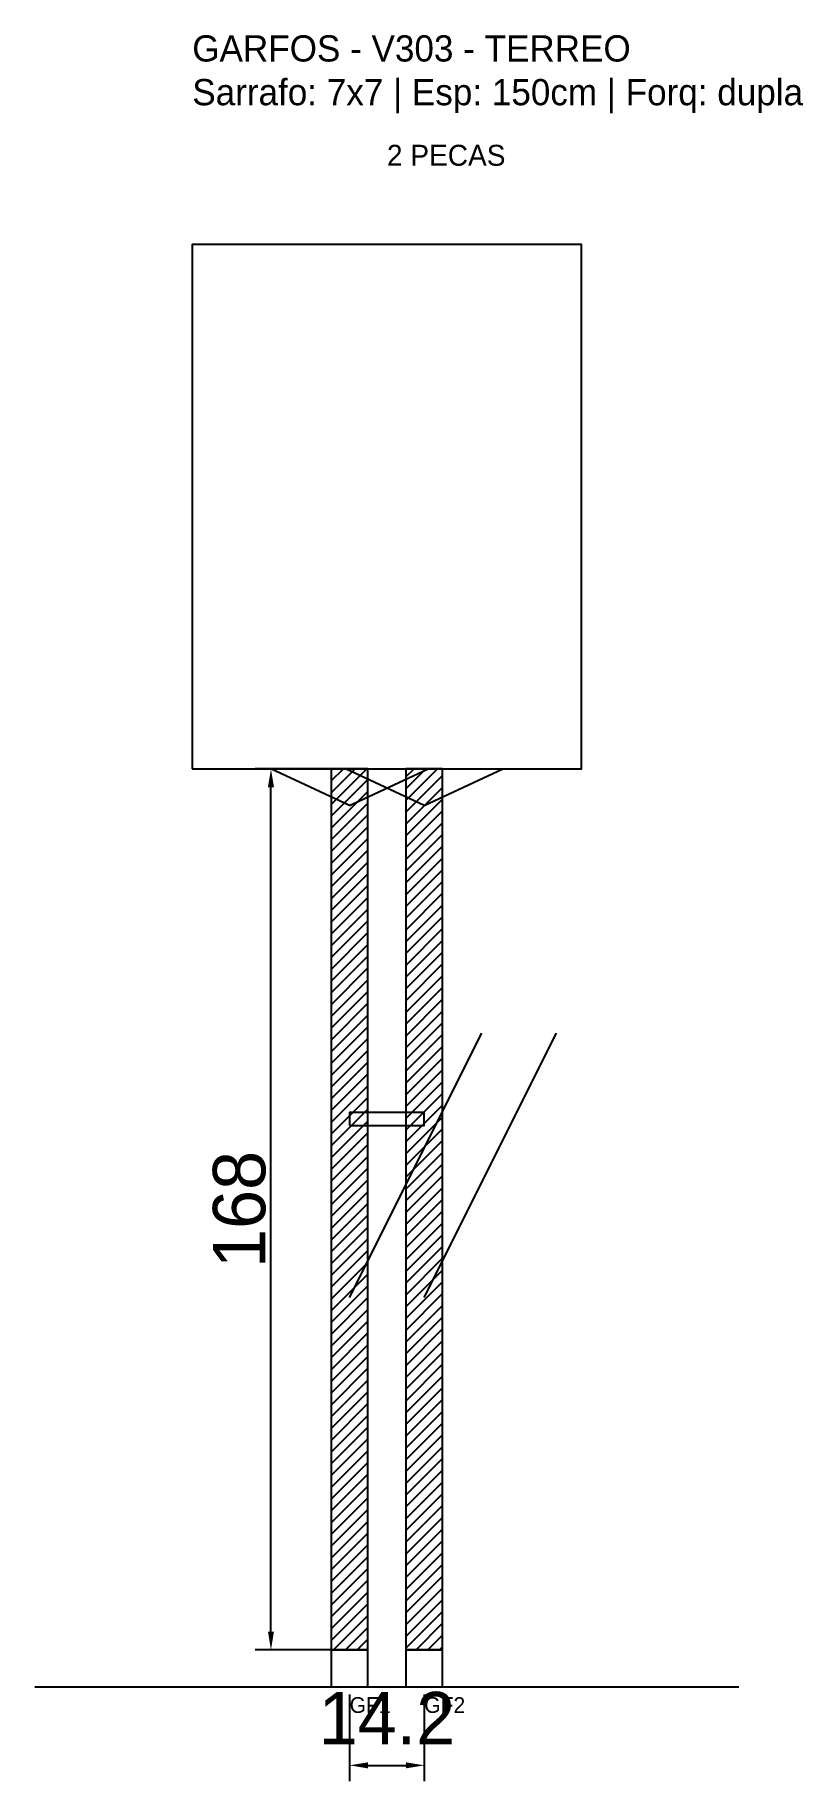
# Model space of a CAD drawing. Header units: metres. Extents: x -30 to 116, y -25 to 308.
import ezdxf

# ---------------------------------------------------------------- set-up
doc = ezdxf.new("R2010")
doc.units = ezdxf.units.M
for name, color, linetype in [('BARRA_ANCORAGEM', 1, 'Continuous'), ('COTA', 241, 'Continuous'), ('GARFOS OK', 3, 'Continuous'), ('NOME DA VIGA', 6, 'Continuous'), ('SARR_7x7', 40, 'Continuous'), ('TIRAS REESCORAMENTO', 252, 'Continuous'), ('VIGAS', 3, 'Continuous')]:
    doc.layers.add(name, color=color, linetype=linetype)
doc.dimstyles.new('EZ DXF', dxfattribs={"dimtxt": 10, "dimasz": 3.5, "dimexe": 3, "dimexo": 1.5, "dimgap": 1, "dimtad": 1, "dimdec": 1, "dimdsep": 46, "dimcen": 2.5, "dimazin": 3, "dimtfac": 1, "dimtmove": 0, "dimatfit": 3})

msp = doc.modelspace()

# ---------------------------------------------------------------- hatches: boundary and pattern name
at = {"layer": 'COTA'}
h = msp.add_hatch(dxfattribs=at)
h.set_pattern_fill('ANSI31', scale=0.5)
h.paths.add_polyline_path([(26.5, 0), (33.5, 0), (33.5, 168), (26.5, 168)])
h = msp.add_hatch(dxfattribs=at)
h.set_pattern_fill('ANSI31', scale=0.5)
h.paths.add_polyline_path([(40.7351, 0), (47.7351, 0), (47.7351, 168), (40.7351, 168)])

# ---------------------------------------------------------------- linework, layer by layer
at = {"layer": 'BARRA_ANCORAGEM'}
for p, q in [((30, 67.2), (55.2, 117.6)), ((44.2351, 67.2), (69.4351, 117.6))]:
    msp.add_line(p, q, dxfattribs=at)
at = {"layer": 'GARFOS OK'}
for p, q in [((30, 161), (15, 168)), ((15, 168), (45, 168)), ((44.2351, 161), (29.2351, 168)), ((29.2351, 168), (59.2351, 168)), ((30, 161), (45, 168)), ((44.2351, 161), (59.2351, 168))]:
    msp.add_line(p, q, dxfattribs=at)
at = {"layer": 'GARFOS OK', "linetype": 'CONTINUOUS'}
msp.add_line((-30, -7), (104.2351, -7), dxfattribs=at)
at = {"layer": 'GARFOS OK'}
for points in [[(26.5, 0), (33.5, 0), (33.5, 168), (26.5, 168), (26.5, 0)], [(40.7351, 0), (47.7351, 0), (47.7351, 168), (40.7351, 168), (40.7351, 0)]]:
    msp.add_lwpolyline(points, dxfattribs=at)
at = {"layer": 'SARR_7x7'}
for points in [[(26.5, -7), (33.5, -7), (33.5, 0), (26.5, 0), (26.5, -7)], [(40.7351, -7), (47.7351, -7), (47.7351, 0), (40.7351, 0), (40.7351, -7)]]:
    msp.add_lwpolyline(points, dxfattribs=at)
at = {"layer": 'TIRAS REESCORAMENTO'}
msp.add_lwpolyline([(30, 100), (44.2351, 100), (44.2351, 102.5), (30, 102.5), (30, 100)], dxfattribs=at)
at = {"layer": 'VIGAS'}
msp.add_lwpolyline([(0, 168), (74.2351, 168), (74.2351, 268), (0, 268), (0, 168)], dxfattribs=at)

# ---------------------------------------------------------------- texts
at = {"layer": 'NOME DA VIGA'}
for s, height, p in [('2 PECAS', 4, (37.1175, 283)), ('GF1', 3, (30, -12)), ('GF2', 3, (44.2351, -12))]:
    msp.add_text(s, height=height, dxfattribs=at).set_placement(p)
at = {"layer": 'NOME DA VIGA', "insert": (0, 293), "char_height": 5, "attachment_point": 7}
msp.add_mtext('GARFOS - V303 - TERREO\\PSarrafo: 7x7 | Esp: 150cm | Forq: dupla', dxfattribs=at)

# ---------------------------------------------------------------- dimensions: what is measured, and where the dimension line sits
at = {"layer": 'COTA'}
msp.add_linear_dim(base=(15, 0), p1=(30, 0), p2=(30, 168), angle=90, dimstyle='EZ DXF', dxfattribs=at).render()
msp.add_linear_dim(base=(30, -22), p1=(30, -7), p2=(44.2351, -7), dimstyle='EZ DXF', dxfattribs=at).render()

doc.saveas('drawing.dxf')
